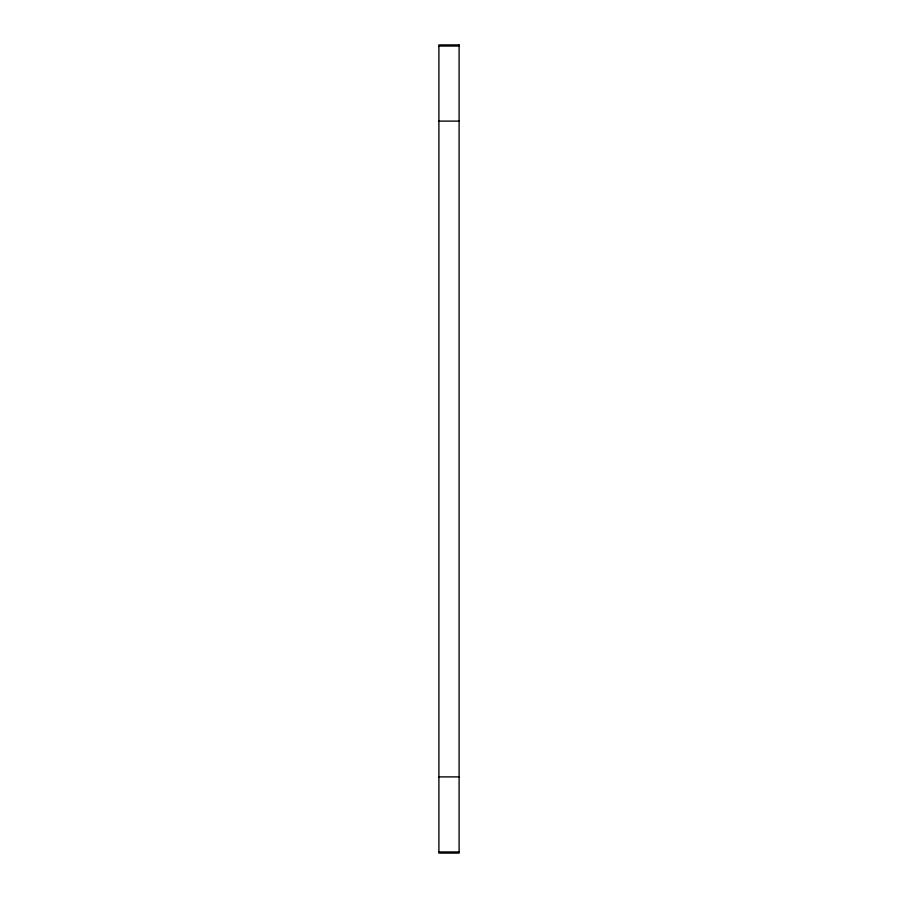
<?xml version="1.0" encoding="UTF-8"?>
<svg xmlns="http://www.w3.org/2000/svg" width="898" height="898" viewBox="0 0 898 898"><rect width="100%" height="100%" fill="white"/><g stroke="black" fill="none" stroke-linecap="round" stroke-linejoin="round"><path stroke-width="1.35" d="M438.898 46.056L459.103 46.056M438.898 121.107L459.103 121.107M438.898 776.893L459.103 776.893M438.898 851.944L459.103 851.944M459.103 44.9L438.898 44.9L438.898 853.1L459.103 853.1L459.103 44.9"/></g></svg>
